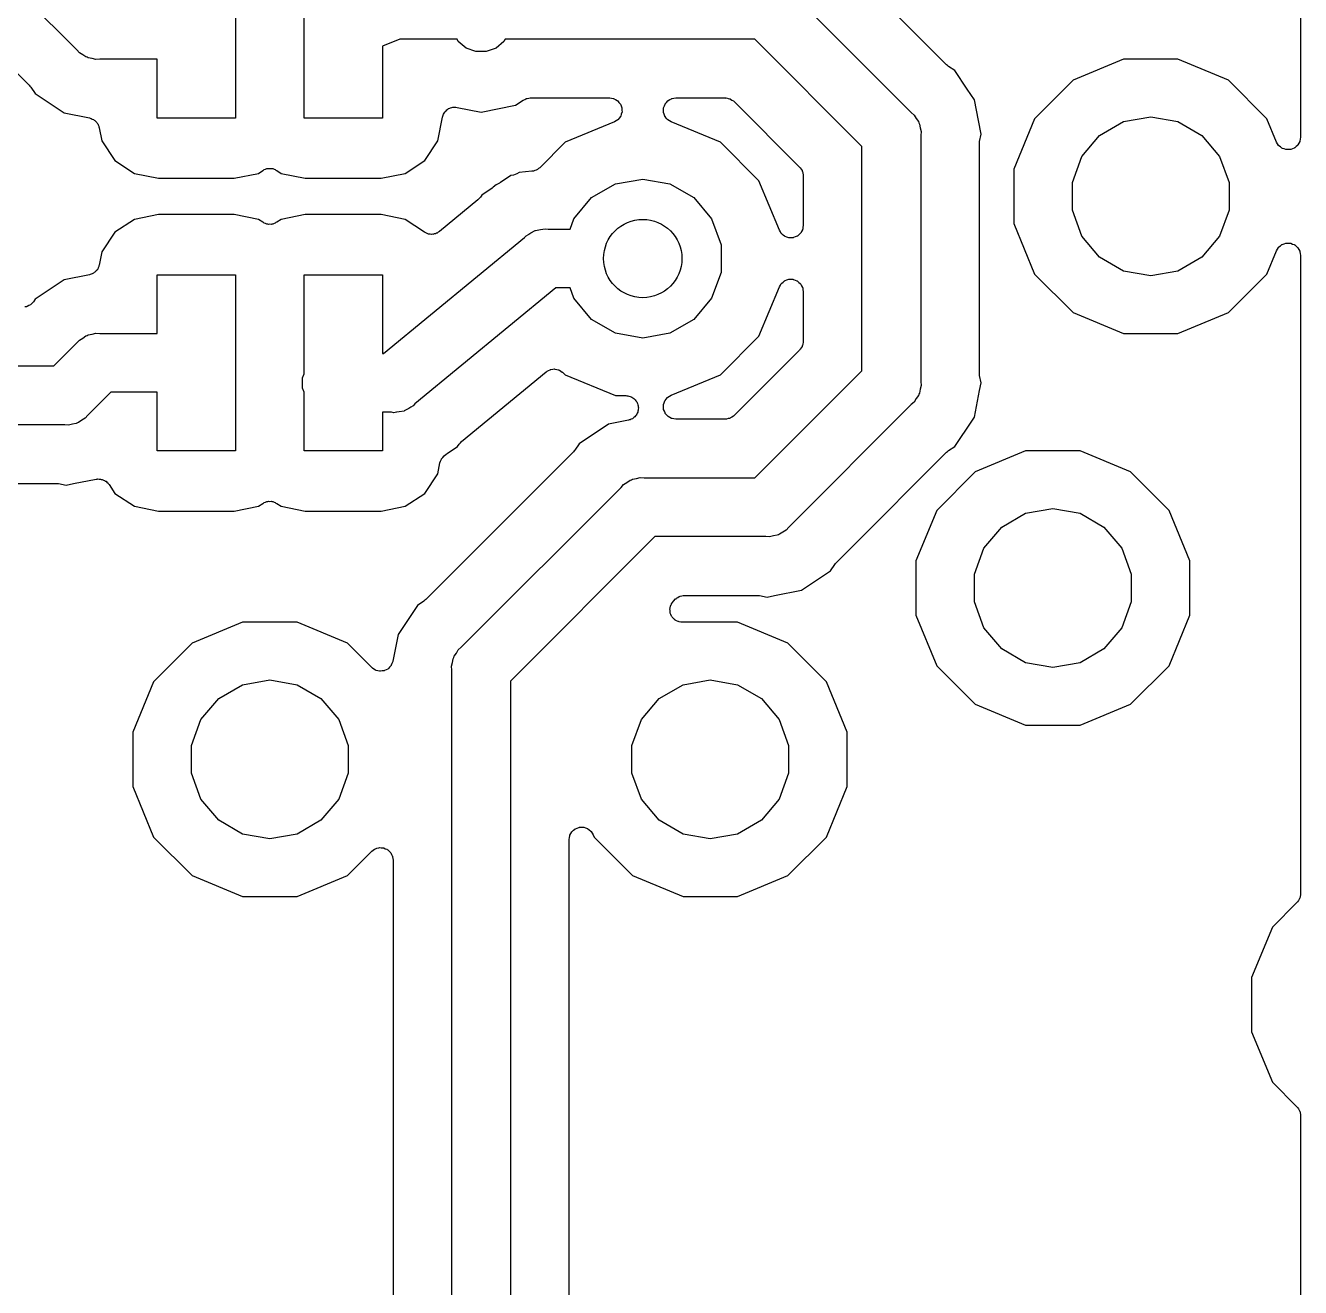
# Model space of a CAD drawing. Extents: x 64 to 244, y -149 to -41.
# Drawn here: x 92.12 to 105.14, y -124.81 to -111.92 of the extents above; entities that cross this region are included whole.
import ezdxf

# ---------------------------------------------------------------- set-up
doc = ezdxf.new("R2010")
doc.units = 0
doc.header["$MEASUREMENT"] = 0
doc.layers.add('BLACK', color=7, linetype='CONTINUOUS')

msp = doc.modelspace()

# ---------------------------------------------------------------- linework, layer by layer
at = {"layer": 'BLACK', "linetype": 'CONTINUOUS'}
for p, q in [((94.265, -111.065), (94.265, -112.865)), ((94.965, -112.865), (94.965, -111.065)), ((105.145, -110.988), (105.145, -113.062)), ((101.53, -112.322), (100.403, -111.195)), ((99.9164, -111.557), (101.168, -112.809)), ((92.6436, -112.168), (92.1261, -111.65)), ((91.7641, -112.137), (92.1571, -112.53)), ((95.942, -112.06), (95.765, -112.13)), ((95.765, -112.13), (95.765, -112.865)), ((96.5275, -112.06), (95.942, -112.06)), ((96.5406, -112.083), (96.5275, -112.06)), ((96.6217, -112.151), (96.5406, -112.083)), ((96.7211, -112.187), (96.6217, -112.151)), ((96.9263, -112.151), (96.8269, -112.187)), ((97.0074, -112.083), (96.9263, -112.151)), ((97.0205, -112.06), (97.0074, -112.083)), ((99.5707, -112.06), (97.0205, -112.06)), ((100.665, -113.154), (99.5707, -112.06)), ((92.6692, -112.198), (92.6436, -112.168)), ((92.7037, -112.218), (92.6692, -112.198)), ((92.7363, -112.241), (92.7037, -112.218)), ((92.7492, -112.245), (92.7363, -112.241)), ((92.7608, -112.251), (92.7492, -112.245)), ((92.8, -112.258), (92.7608, -112.251)), ((92.8384, -112.268), (92.8, -112.258)), ((92.8781, -112.265), (92.8384, -112.268)), ((93.465, -112.265), (92.8781, -112.265)), ((93.465, -112.865), (93.465, -112.265)), ((96.8269, -112.187), (96.7211, -112.187)), ((103.337, -112.265), (102.822, -112.478)), ((103.893, -112.265), (103.337, -112.265)), ((104.408, -112.478), (103.893, -112.265)), ((101.54, -112.329), (101.53, -112.322)), ((101.549, -112.338), (101.54, -112.329)), ((101.614, -112.381), (101.549, -112.338)), ((101.741, -112.571), (101.614, -112.381)), ((92.1571, -112.53), (92.1642, -112.54)), ((92.1642, -112.54), (92.1729, -112.549)), ((102.822, -112.478), (102.428, -112.872)), ((104.802, -112.872), (104.408, -112.478)), ((92.1729, -112.549), (92.2161, -112.614)), ((92.2161, -112.614), (92.4339, -112.759)), ((97.219, -112.675), (97.2322, -112.668)), ((97.2322, -112.668), (97.239, -112.666)), ((97.239, -112.666), (97.2454, -112.664)), ((97.2454, -112.664), (97.2606, -112.663)), ((97.2606, -112.663), (97.2756, -112.66)), ((97.2756, -112.66), (98.0875, -112.66)), ((98.0875, -112.66), (98.1065, -112.663)), ((98.1065, -112.663), (98.1257, -112.666)), ((98.1257, -112.666), (98.1281, -112.667)), ((98.1281, -112.667), (98.1309, -112.668)), ((98.1309, -112.668), (98.1476, -112.677)), ((98.7024, -112.677), (98.7191, -112.668)), ((98.7191, -112.668), (98.7219, -112.667)), ((98.7219, -112.667), (98.7243, -112.666)), ((98.7243, -112.666), (98.7435, -112.663)), ((98.7435, -112.663), (98.7625, -112.66)), ((98.7625, -112.66), (99.2696, -112.66)), ((99.2696, -112.66), (99.2751, -112.661)), ((99.2751, -112.661), (99.2807, -112.66)), ((99.2807, -112.66), (99.2967, -112.665)), ((99.2967, -112.665), (99.313, -112.668)), ((99.313, -112.668), (99.3179, -112.67)), ((99.3179, -112.67), (99.3233, -112.672)), ((99.3233, -112.672), (99.3369, -112.681)), ((101.813, -112.679), (101.741, -112.571)), ((101.741, -112.571), (101.741, -112.571)), ((92.4339, -112.759), (92.434, -112.759)), ((92.434, -112.759), (92.5138, -112.813)), ((96.402, -112.806), (96.4077, -112.797)), ((96.4077, -112.797), (96.4164, -112.79)), ((96.4164, -112.79), (96.4237, -112.781)), ((96.4237, -112.781), (96.4335, -112.776)), ((96.4335, -112.776), (96.4421, -112.769)), ((96.4421, -112.769), (96.4526, -112.765)), ((96.4526, -112.765), (96.4624, -112.76)), ((96.4624, -112.76), (96.4734, -112.758)), ((96.4734, -112.758), (96.4839, -112.755)), ((96.4839, -112.755), (96.495, -112.755)), ((96.495, -112.755), (96.506, -112.753)), ((96.506, -112.753), (96.5169, -112.755)), ((96.5169, -112.755), (96.528, -112.756)), ((96.528, -112.756), (96.774, -112.805)), ((96.774, -112.805), (97.1252, -112.735)), ((97.1252, -112.735), (97.205, -112.681)), ((97.205, -112.681), (97.219, -112.675)), ((98.1476, -112.677), (98.1648, -112.686)), ((98.1648, -112.686), (98.1667, -112.688)), ((98.1667, -112.688), (98.1691, -112.69)), ((98.1691, -112.69), (98.1815, -112.705)), ((98.1815, -112.705), (98.1946, -112.719)), ((98.1946, -112.719), (98.1956, -112.721)), ((98.1956, -112.721), (98.1974, -112.724)), ((98.1974, -112.724), (98.204, -112.742)), ((98.204, -112.742), (98.2115, -112.76)), ((98.2115, -112.76), (98.2116, -112.762)), ((98.2116, -112.762), (98.2125, -112.765)), ((98.2125, -112.765), (98.2125, -112.784)), ((98.2125, -112.784), (98.2134, -112.804)), ((98.2134, -112.804), (98.2125, -112.806)), ((98.6366, -112.804), (98.6375, -112.784)), ((98.6375, -112.806), (98.6366, -112.804)), ((98.6375, -112.765), (98.6384, -112.762)), ((98.6375, -112.784), (98.6375, -112.765)), ((98.6384, -112.762), (98.6385, -112.76)), ((98.6385, -112.76), (98.646, -112.742)), ((98.646, -112.742), (98.6526, -112.724)), ((98.6526, -112.724), (98.6544, -112.721)), ((98.6544, -112.721), (98.6554, -112.719)), ((98.6554, -112.719), (98.6685, -112.705)), ((98.6685, -112.705), (98.6809, -112.69)), ((98.6809, -112.69), (98.6833, -112.688)), ((98.6833, -112.688), (98.6852, -112.686)), ((98.6852, -112.686), (98.7024, -112.677)), ((99.3369, -112.681), (99.3512, -112.69)), ((99.3512, -112.69), (99.3548, -112.694)), ((99.3548, -112.694), (99.3594, -112.697)), ((99.3594, -112.697), (100.028, -113.366)), ((101.855, -112.89), (101.813, -112.679)), ((92.5138, -112.813), (92.7732, -112.864)), ((92.7732, -112.864), (92.781, -112.867)), ((92.781, -112.867), (92.7892, -112.869)), ((92.7892, -112.869), (92.8014, -112.875)), ((92.8014, -112.875), (92.8143, -112.88)), ((92.8143, -112.88), (92.8206, -112.886)), ((92.8206, -112.886), (92.8279, -112.89)), ((92.8279, -112.89), (92.837, -112.9)), ((92.837, -112.9), (92.8475, -112.909)), ((92.8475, -112.909), (92.8515, -112.917)), ((92.8515, -112.917), (92.857, -112.923)), ((92.857, -112.923), (92.862, -112.936)), ((94.265, -112.865), (93.465, -112.865)), ((95.765, -112.865), (94.965, -112.865)), ((96.3302, -113.099), (96.3786, -112.855)), ((96.3786, -112.855), (96.3827, -112.845)), ((96.3827, -112.845), (96.3848, -112.834)), ((96.3848, -112.834), (96.3906, -112.825)), ((96.3906, -112.825), (96.3946, -112.814)), ((96.3946, -112.814), (96.402, -112.806)), ((98.1361, -112.904), (97.632, -113.113)), ((98.1524, -112.894), (98.1361, -112.904)), ((98.1691, -112.884), (98.1524, -112.894)), ((98.1709, -112.882), (98.1691, -112.884)), ((98.1733, -112.881), (98.1709, -112.882)), ((98.185, -112.865), (98.1733, -112.881)), ((98.1974, -112.85), (98.185, -112.865)), ((98.1984, -112.848), (98.1974, -112.85)), ((98.2001, -112.846), (98.1984, -112.848)), ((98.2059, -112.827), (98.2001, -112.846)), ((98.2125, -112.809), (98.2059, -112.827)), ((98.2125, -112.806), (98.2125, -112.809)), ((98.6375, -112.809), (98.6375, -112.806)), ((98.6441, -112.827), (98.6375, -112.809)), ((98.6499, -112.846), (98.6441, -112.827)), ((98.6516, -112.848), (98.6499, -112.846)), ((98.6526, -112.85), (98.6516, -112.848)), ((98.665, -112.865), (98.6526, -112.85)), ((98.6767, -112.881), (98.665, -112.865)), ((98.6791, -112.882), (98.6767, -112.881)), ((98.6809, -112.884), (98.6791, -112.882)), ((98.6976, -112.894), (98.6809, -112.884)), ((98.7139, -112.904), (98.6976, -112.894)), ((99.218, -113.113), (98.7139, -112.904)), ((101.168, -112.809), (101.198, -112.834)), ((101.198, -112.834), (101.218, -112.869)), ((101.218, -112.869), (101.241, -112.901)), ((101.241, -112.901), (101.245, -112.914)), ((101.245, -112.914), (101.251, -112.926)), ((101.251, -112.926), (101.258, -112.965)), ((101.883, -113.03), (101.855, -112.89)), ((101.855, -112.89), (101.855, -112.89)), ((102.428, -112.872), (102.215, -113.387)), ((103.093, -113.043), (103.337, -112.902)), ((103.337, -112.902), (103.615, -112.853)), ((103.615, -112.853), (103.893, -112.902)), ((103.893, -112.902), (104.137, -113.043)), ((104.901, -113.11), (104.802, -112.872)), ((92.862, -112.936), (92.8687, -112.948)), ((92.8687, -112.948), (92.8699, -112.956)), ((92.8699, -112.956), (92.873, -112.964)), ((92.873, -112.964), (92.8998, -113.099)), ((101.258, -112.965), (101.268, -113.003)), ((101.268, -113.003), (101.265, -113.043)), ((101.265, -113.043), (101.265, -115.557)), ((101.867, -113.106), (101.883, -113.03)), ((102.911, -113.259), (103.093, -113.043)), ((104.137, -113.043), (104.319, -113.259)), ((105.145, -113.062), (105.142, -113.081)), ((92.8998, -113.099), (93.0324, -113.298)), ((96.1976, -113.298), (96.3302, -113.099)), ((97.632, -113.113), (97.3733, -113.372)), ((99.6119, -113.507), (99.218, -113.113)), ((100.665, -115.446), (100.665, -113.154)), ((101.865, -113.131), (101.867, -113.119)), ((101.865, -115.469), (101.865, -113.131)), ((101.867, -113.119), (101.867, -113.106)), ((104.911, -113.127), (104.901, -113.11)), ((104.921, -113.144), (104.911, -113.127)), ((104.923, -113.145), (104.921, -113.144)), ((104.924, -113.148), (104.923, -113.145)), ((104.94, -113.159), (104.924, -113.148)), ((104.954, -113.172), (104.94, -113.159)), ((104.957, -113.173), (104.954, -113.172)), ((104.959, -113.175), (104.957, -113.173)), ((104.978, -113.18), (104.959, -113.175)), ((104.996, -113.187), (104.978, -113.18)), ((104.999, -113.187), (104.996, -113.187)), ((105.001, -113.188), (104.999, -113.187)), ((105.021, -113.187), (105.001, -113.188)), ((105.04, -113.187), (105.021, -113.187)), ((105.043, -113.186), (105.04, -113.187)), ((105.045, -113.186), (105.043, -113.186)), ((105.063, -113.178), (105.045, -113.186)), ((105.081, -113.172), (105.063, -113.178)), ((105.084, -113.17), (105.081, -113.172)), ((105.086, -113.169), (105.084, -113.17)), ((105.1, -113.156), (105.086, -113.169)), ((105.115, -113.144), (105.1, -113.156)), ((105.117, -113.141), (105.115, -113.144)), ((105.119, -113.139), (105.117, -113.141)), ((105.128, -113.122), (105.119, -113.139)), ((105.137, -113.105), (105.128, -113.122)), ((105.138, -113.103), (105.137, -113.105)), ((105.139, -113.1), (105.138, -113.103)), ((105.142, -113.081), (105.139, -113.1)), ((93.0324, -113.298), (93.2309, -113.43)), ((95.9991, -113.43), (96.1976, -113.298)), ((102.815, -113.524), (102.911, -113.259)), ((104.319, -113.259), (104.415, -113.524)), ((93.2309, -113.43), (93.4775, -113.479)), ((94.2525, -113.479), (94.4991, -113.43)), ((94.4991, -113.43), (94.5444, -113.4)), ((94.5444, -113.4), (94.5521, -113.397)), ((94.5521, -113.397), (94.5588, -113.392)), ((94.5588, -113.392), (94.5721, -113.388)), ((94.5721, -113.388), (94.5848, -113.382)), ((94.5848, -113.382), (94.5932, -113.382)), ((94.5932, -113.382), (94.6012, -113.379)), ((94.6012, -113.379), (94.615, -113.38)), ((94.615, -113.38), (94.6288, -113.379)), ((94.6288, -113.379), (94.6368, -113.382)), ((94.6368, -113.382), (94.6452, -113.382)), ((94.6452, -113.382), (94.6579, -113.388)), ((94.6579, -113.388), (94.6712, -113.392)), ((94.6712, -113.392), (94.6779, -113.397)), ((94.6779, -113.397), (94.6856, -113.4)), ((94.6856, -113.4), (94.7309, -113.43)), ((94.7309, -113.43), (94.9775, -113.479)), ((95.7525, -113.479), (95.9991, -113.43)), ((97.0788, -113.452), (96.9716, -113.524)), ((97.1046, -113.447), (97.0788, -113.452)), ((97.122, -113.44), (97.1046, -113.447)), ((97.1398, -113.434), (97.122, -113.44)), ((97.1629, -113.422), (97.1398, -113.434)), ((97.2913, -113.409), (97.1629, -113.422)), ((97.2942, -113.409), (97.2913, -113.409)), ((97.2945, -113.409), (97.2942, -113.409)), ((97.2979, -113.408), (97.2945, -113.409)), ((97.3035, -113.408), (97.2979, -113.408)), ((97.3082, -113.407), (97.3035, -113.408)), ((97.3224, -113.401), (97.3082, -113.407)), ((97.3371, -113.397), (97.3224, -113.401)), ((97.3428, -113.393), (97.3371, -113.397)), ((97.3493, -113.391), (97.3428, -113.393)), ((97.3608, -113.381), (97.3493, -113.391)), ((97.3733, -113.372), (97.3608, -113.381)), ((100.028, -113.366), (100.031, -113.37)), ((100.031, -113.37), (100.035, -113.374)), ((100.035, -113.374), (100.044, -113.388)), ((100.044, -113.388), (100.053, -113.402)), ((100.053, -113.402), (100.055, -113.407)), ((100.055, -113.407), (100.057, -113.412)), ((100.057, -113.412), (100.06, -113.428)), ((100.06, -113.428), (100.065, -113.444)), ((100.065, -113.444), (100.064, -113.45)), ((100.064, -113.45), (100.065, -113.455)), ((100.065, -113.455), (100.065, -113.962)), ((102.215, -113.387), (102.215, -113.943)), ((93.4775, -113.479), (94.2525, -113.479)), ((94.9775, -113.479), (95.7525, -113.479)), ((96.8877, -113.58), (96.7811, -113.651)), ((96.8923, -113.576), (96.8877, -113.58)), ((96.8978, -113.572), (96.8923, -113.576)), ((96.927, -113.548), (96.8978, -113.572)), ((96.961, -113.53), (96.927, -113.548)), ((96.9659, -113.526), (96.961, -113.53)), ((96.9716, -113.524), (96.9659, -113.526)), ((97.9028, -113.678), (98.1472, -113.537)), ((98.1472, -113.537), (98.425, -113.488)), ((98.425, -113.488), (98.7028, -113.537)), ((98.7028, -113.537), (98.9472, -113.678)), ((99.8207, -114.011), (99.6119, -113.507)), ((102.815, -113.806), (102.815, -113.524)), ((104.415, -113.524), (104.415, -113.806)), ((96.7411, -113.701), (96.348, -114.024)), ((96.7532, -113.687), (96.7411, -113.701)), ((96.7661, -113.674), (96.7532, -113.687)), ((96.7811, -113.651), (96.7661, -113.674)), ((97.7215, -113.894), (97.9028, -113.678)), ((98.9472, -113.678), (99.1285, -113.894)), ((102.911, -114.071), (102.815, -113.806)), ((104.415, -113.806), (104.319, -114.071)), ((93.2309, -113.9), (93.0324, -114.032)), ((93.4775, -113.851), (93.2309, -113.9)), ((94.2525, -113.851), (93.4775, -113.851)), ((94.4991, -113.9), (94.2525, -113.851)), ((94.5444, -113.93), (94.4991, -113.9)), ((94.5521, -113.933), (94.5444, -113.93)), ((94.5588, -113.938), (94.5521, -113.933)), ((94.5721, -113.942), (94.5588, -113.938)), ((94.5848, -113.948), (94.5721, -113.942)), ((94.5932, -113.948), (94.5848, -113.948)), ((94.6012, -113.951), (94.5932, -113.948)), ((94.615, -113.95), (94.6012, -113.951)), ((94.6288, -113.951), (94.615, -113.95)), ((94.6368, -113.948), (94.6288, -113.951)), ((94.6452, -113.948), (94.6368, -113.948)), ((94.6579, -113.942), (94.6452, -113.948)), ((94.6712, -113.938), (94.6579, -113.942)), ((94.6779, -113.933), (94.6712, -113.938)), ((94.6856, -113.93), (94.6779, -113.933)), ((94.7309, -113.9), (94.6856, -113.93)), ((94.9775, -113.851), (94.7309, -113.9)), ((95.7525, -113.851), (94.9775, -113.851)), ((95.9991, -113.9), (95.7525, -113.851)), ((96.1968, -114.032), (95.9991, -113.9)), ((97.6828, -114), (97.7215, -113.894)), ((99.1285, -113.894), (99.225, -114.159)), ((100.065, -113.962), (100.062, -113.981)), ((102.215, -113.943), (102.428, -114.458)), ((93.0324, -114.032), (92.8998, -114.231)), ((95.7775, -115.27), (97.218, -114.086)), ((96.2101, -114.038), (96.1968, -114.032)), ((96.2227, -114.045), (96.2101, -114.038)), ((96.2302, -114.047), (96.2227, -114.045)), ((96.2371, -114.05), (96.2302, -114.047)), ((96.2517, -114.051), (96.2371, -114.05)), ((96.266, -114.053), (96.2517, -114.051)), ((96.2736, -114.052), (96.266, -114.053)), ((96.2812, -114.053), (96.2736, -114.052)), ((96.2952, -114.048), (96.2812, -114.053)), ((96.3096, -114.046), (96.2952, -114.048)), ((96.3162, -114.042), (96.3096, -114.046)), ((96.3235, -114.04), (96.3162, -114.042)), ((96.3353, -114.032), (96.3235, -114.04)), ((96.348, -114.024), (96.3353, -114.032)), ((97.218, -114.086), (97.2342, -114.067)), ((97.2342, -114.067), (97.2586, -114.053)), ((97.2586, -114.053), (97.2598, -114.052)), ((97.2598, -114.052), (97.2813, -114.039)), ((97.2813, -114.039), (97.3258, -114.014)), ((97.3258, -114.014), (97.3274, -114.013)), ((97.3274, -114.013), (97.3287, -114.013)), ((97.3287, -114.013), (97.3794, -114.004)), ((97.3794, -114.004), (97.4038, -114)), ((97.4038, -114), (97.4053, -114)), ((97.4053, -114), (97.4331, -113.995)), ((97.4331, -113.995), (97.4578, -114)), ((97.4578, -114), (97.6828, -114)), ((99.831, -114.027), (99.8207, -114.011)), ((99.8407, -114.044), (99.831, -114.027)), ((99.8429, -114.046), (99.8407, -114.044)), ((99.8444, -114.048), (99.8429, -114.046)), ((99.8597, -114.06), (99.8444, -114.048)), ((99.8745, -114.072), (99.8597, -114.06)), ((99.8771, -114.073), (99.8745, -114.072)), ((99.8794, -114.075), (99.8771, -114.073)), ((99.8978, -114.081), (99.8794, -114.075)), ((99.9159, -114.088), (99.8978, -114.081)), ((99.9188, -114.088), (99.9159, -114.088)), ((99.9214, -114.088), (99.9188, -114.088)), ((99.9407, -114.088), (99.9214, -114.088)), ((99.9601, -114.088), (99.9407, -114.088)), ((99.9627, -114.087), (99.9601, -114.088)), ((99.9655, -114.086), (99.9627, -114.087)), ((99.9834, -114.079), (99.9655, -114.086)), ((100.002, -114.072), (99.9834, -114.079)), ((100.004, -114.071), (100.002, -114.072)), ((100.006, -114.07), (100.004, -114.071)), ((100.02, -114.057), (100.006, -114.07)), ((100.035, -114.044), (100.02, -114.057)), ((100.037, -114.042), (100.035, -114.044)), ((100.039, -114.04), (100.037, -114.042)), ((100.048, -114.023), (100.039, -114.04)), ((100.057, -114.006), (100.048, -114.023)), ((100.058, -114.003), (100.057, -114.006)), ((100.059, -114.001), (100.058, -114.003)), ((100.062, -113.981), (100.059, -114.001)), ((103.093, -114.287), (102.911, -114.071)), ((104.319, -114.071), (104.137, -114.287)), ((92.8998, -114.231), (92.873, -114.366)), ((99.225, -114.159), (99.225, -114.441)), ((104.802, -114.458), (104.901, -114.22)), ((104.901, -114.22), (104.911, -114.203)), ((104.911, -114.203), (104.921, -114.186)), ((104.921, -114.186), (104.923, -114.185)), ((104.923, -114.185), (104.924, -114.182)), ((104.924, -114.182), (104.94, -114.171)), ((104.94, -114.171), (104.954, -114.158)), ((104.954, -114.158), (104.957, -114.157)), ((104.957, -114.157), (104.959, -114.155)), ((104.959, -114.155), (104.978, -114.15)), ((104.978, -114.15), (104.996, -114.143)), ((104.996, -114.143), (104.999, -114.143)), ((104.999, -114.143), (105.001, -114.142)), ((105.001, -114.142), (105.021, -114.143)), ((105.021, -114.143), (105.04, -114.143)), ((105.04, -114.143), (105.043, -114.144)), ((105.043, -114.144), (105.045, -114.144)), ((105.045, -114.144), (105.063, -114.152)), ((105.063, -114.152), (105.081, -114.158)), ((105.081, -114.158), (105.084, -114.16)), ((105.084, -114.16), (105.086, -114.161)), ((105.086, -114.161), (105.1, -114.174)), ((105.1, -114.174), (105.115, -114.186)), ((105.115, -114.186), (105.117, -114.189)), ((105.117, -114.189), (105.119, -114.191)), ((105.119, -114.191), (105.128, -114.208)), ((105.128, -114.208), (105.137, -114.225)), ((105.137, -114.225), (105.138, -114.227)), ((105.138, -114.227), (105.139, -114.23)), ((105.139, -114.23), (105.142, -114.249)), ((92.873, -114.366), (92.8699, -114.374)), ((103.337, -114.428), (103.093, -114.287)), ((104.137, -114.287), (103.893, -114.428)), ((105.142, -114.249), (105.145, -114.268)), ((105.145, -114.268), (105.145, -120.787)), ((92.7732, -114.466), (92.5138, -114.517)), ((92.781, -114.463), (92.7732, -114.466)), ((92.7892, -114.461), (92.781, -114.463)), ((92.8014, -114.455), (92.7892, -114.461)), ((92.8143, -114.45), (92.8014, -114.455)), ((92.8206, -114.444), (92.8143, -114.45)), ((92.8279, -114.44), (92.8206, -114.444)), ((92.837, -114.43), (92.8279, -114.44)), ((92.8475, -114.421), (92.837, -114.43)), ((92.8515, -114.413), (92.8475, -114.421)), ((92.857, -114.407), (92.8515, -114.413)), ((92.862, -114.394), (92.857, -114.407)), ((92.8687, -114.382), (92.862, -114.394)), ((92.8699, -114.374), (92.8687, -114.382)), ((93.465, -115.065), (93.465, -114.465)), ((93.465, -114.465), (94.265, -114.465)), ((94.265, -114.465), (94.265, -116.265)), ((94.965, -115.476), (94.965, -114.465)), ((94.965, -114.465), (95.765, -114.465)), ((95.765, -114.465), (95.765, -115.27)), ((99.225, -114.441), (99.1285, -114.706)), ((102.428, -114.458), (102.822, -114.852)), ((103.615, -114.477), (103.337, -114.428)), ((103.893, -114.428), (103.615, -114.477)), ((104.408, -114.852), (104.802, -114.458)), ((92.5138, -114.517), (92.2161, -114.716)), ((97.5375, -114.6), (96.097, -115.784)), ((97.6828, -114.6), (97.5375, -114.6)), ((97.7215, -114.706), (97.6828, -114.6)), ((99.6119, -115.093), (99.8207, -114.589)), ((99.8207, -114.589), (99.8311, -114.573)), ((99.8311, -114.573), (99.8407, -114.556)), ((99.8407, -114.556), (99.8429, -114.554)), ((99.8429, -114.554), (99.8444, -114.552)), ((99.8444, -114.552), (99.8597, -114.54)), ((99.8597, -114.54), (99.8745, -114.528)), ((99.8745, -114.528), (99.8771, -114.527)), ((99.8771, -114.527), (99.8794, -114.525)), ((99.8794, -114.525), (99.8978, -114.519)), ((99.8978, -114.519), (99.9159, -114.512)), ((99.9159, -114.512), (99.9187, -114.512)), ((99.9187, -114.512), (99.9214, -114.512)), ((99.9214, -114.512), (99.9407, -114.512)), ((99.9407, -114.512), (99.9601, -114.512)), ((99.9601, -114.512), (99.9627, -114.513)), ((99.9627, -114.513), (99.9655, -114.514)), ((99.9655, -114.514), (99.9834, -114.521)), ((99.9834, -114.521), (100.001, -114.528)), ((100.001, -114.528), (100.004, -114.529)), ((100.004, -114.529), (100.006, -114.53)), ((100.006, -114.53), (100.02, -114.543)), ((100.02, -114.543), (100.035, -114.556)), ((100.035, -114.556), (100.037, -114.558)), ((100.037, -114.558), (100.039, -114.56)), ((100.039, -114.56), (100.048, -114.577)), ((100.048, -114.577), (100.057, -114.594)), ((100.057, -114.594), (100.058, -114.597)), ((100.058, -114.597), (100.059, -114.599)), ((100.059, -114.599), (100.062, -114.619)), ((100.062, -114.619), (100.065, -114.638)), ((92.1874, -114.754), (92.1759, -114.767)), ((92.1998, -114.741), (92.1874, -114.754)), ((92.2161, -114.716), (92.1998, -114.741)), ((97.9028, -114.922), (97.7215, -114.706)), ((99.1285, -114.706), (98.9472, -114.922)), ((100.065, -114.638), (100.065, -115.145)), ((92.1298, -114.792), (92.1119, -114.794)), ((92.1335, -114.79), (92.1298, -114.792)), ((92.1377, -114.789), (92.1335, -114.79)), ((92.1532, -114.78), (92.1377, -114.789)), ((92.1693, -114.772), (92.1532, -114.78)), ((92.1722, -114.769), (92.1693, -114.772)), ((92.1759, -114.767), (92.1722, -114.769)), ((102.822, -114.852), (103.337, -115.065)), ((103.893, -115.065), (104.408, -114.852)), ((98.1472, -115.063), (97.9028, -114.922)), ((98.9472, -114.922), (98.7028, -115.063)), ((92.6436, -115.162), (92.6692, -115.132)), ((92.6692, -115.132), (92.7037, -115.112)), ((92.7037, -115.112), (92.7363, -115.089)), ((92.7363, -115.089), (92.7492, -115.085)), ((92.7492, -115.085), (92.7608, -115.079)), ((92.7608, -115.079), (92.8, -115.072)), ((92.8, -115.072), (92.8384, -115.062)), ((92.8384, -115.062), (92.8781, -115.065)), ((92.8781, -115.065), (93.465, -115.065)), ((98.425, -115.112), (98.1472, -115.063)), ((98.7028, -115.063), (98.425, -115.112)), ((99.218, -115.487), (99.6119, -115.093)), ((100.065, -115.145), (100.064, -115.15)), ((103.337, -115.065), (103.893, -115.065)), ((92.4087, -115.397), (92.6436, -115.162)), ((95.765, -115.27), (95.7775, -115.27)), ((100.028, -115.234), (99.3594, -115.903)), ((100.031, -115.23), (100.028, -115.234)), ((100.035, -115.226), (100.031, -115.23)), ((100.044, -115.212), (100.035, -115.226)), ((100.053, -115.198), (100.044, -115.212)), ((100.055, -115.193), (100.053, -115.198)), ((100.057, -115.188), (100.055, -115.193)), ((100.06, -115.172), (100.057, -115.188)), ((100.065, -115.156), (100.06, -115.172)), ((100.064, -115.15), (100.065, -115.156)), ((83.485, -115.397), (92.4087, -115.397)), ((94.95, -115.517), (94.965, -115.476)), ((94.95, -115.623), (94.95, -115.517)), ((96.5739, -116.169), (97.4399, -115.457)), ((97.4399, -115.457), (97.4442, -115.454)), ((97.4442, -115.454), (97.4477, -115.451)), ((97.4477, -115.451), (97.4633, -115.444)), ((97.4633, -115.444), (97.4783, -115.435)), ((97.4783, -115.435), (97.4832, -115.434)), ((97.4832, -115.434), (97.4877, -115.432)), ((97.4877, -115.432), (97.5048, -115.431)), ((97.5048, -115.431), (97.5218, -115.428)), ((97.5218, -115.428), (97.5267, -115.429)), ((97.5267, -115.429), (97.5316, -115.429)), ((97.5316, -115.429), (97.5482, -115.433)), ((97.5482, -115.433), (97.5652, -115.436)), ((97.5652, -115.436), (97.5694, -115.439)), ((97.5694, -115.439), (97.5742, -115.44)), ((97.5742, -115.44), (97.5883, -115.45)), ((97.5883, -115.45), (97.6031, -115.459)), ((97.6031, -115.459), (97.6063, -115.462)), ((97.6063, -115.462), (97.6103, -115.465)), ((97.6103, -115.465), (97.632, -115.487)), ((97.632, -115.487), (98.1465, -115.7)), ((98.7139, -115.696), (99.218, -115.487)), ((99.5707, -116.54), (100.665, -115.446)), ((101.867, -115.481), (101.865, -115.469)), ((101.867, -115.494), (101.867, -115.481)), ((101.883, -115.57), (101.867, -115.494)), ((92.9893, -115.665), (92.7544, -115.9)), ((93.465, -115.665), (92.9893, -115.665)), ((93.465, -116.265), (93.465, -115.665)), ((94.965, -115.664), (94.95, -115.623)), ((94.965, -116.265), (94.965, -115.664)), ((101.258, -115.635), (101.251, -115.674)), ((101.268, -115.597), (101.258, -115.635)), ((101.265, -115.557), (101.268, -115.597)), ((101.813, -115.921), (101.867, -115.646)), ((101.867, -115.646), (101.883, -115.57)), ((101.867, -115.646), (101.867, -115.646)), ((96.097, -115.784), (96.0808, -115.803)), ((98.1465, -115.7), (98.2535, -115.7)), ((98.2535, -115.7), (98.2631, -115.702)), ((98.2631, -115.702), (98.2728, -115.701)), ((98.2728, -115.701), (98.2846, -115.705)), ((98.2846, -115.705), (98.2969, -115.708)), ((98.2969, -115.708), (98.3053, -115.713)), ((98.3053, -115.713), (98.3146, -115.716)), ((98.3146, -115.716), (98.3243, -115.723)), ((98.3243, -115.723), (98.3351, -115.73)), ((98.3351, -115.73), (98.3414, -115.737)), ((98.3414, -115.737), (98.349, -115.743)), ((98.349, -115.743), (98.3554, -115.754)), ((98.3554, -115.754), (98.3635, -115.763)), ((98.3635, -115.763), (98.3668, -115.773)), ((98.3668, -115.773), (98.3718, -115.781)), ((98.3718, -115.781), (98.3743, -115.793)), ((98.3743, -115.793), (98.3785, -115.805)), ((98.6366, -115.796), (98.6375, -115.794)), ((98.6375, -115.816), (98.6366, -115.796)), ((98.6375, -115.791), (98.6441, -115.773)), ((98.6375, -115.794), (98.6375, -115.791)), ((98.6441, -115.773), (98.6499, -115.754)), ((98.6499, -115.754), (98.6516, -115.752)), ((98.6516, -115.752), (98.6526, -115.749)), ((98.6526, -115.749), (98.665, -115.735)), ((98.665, -115.735), (98.6767, -115.719)), ((98.6767, -115.719), (98.6791, -115.718)), ((98.6791, -115.718), (98.6809, -115.716)), ((98.6809, -115.716), (98.6976, -115.706)), ((98.6976, -115.706), (98.7139, -115.696)), ((101.168, -115.791), (99.9164, -117.043)), ((101.198, -115.766), (101.168, -115.791)), ((101.218, -115.731), (101.198, -115.766)), ((101.241, -115.699), (101.218, -115.731)), ((101.245, -115.686), (101.241, -115.699)), ((101.251, -115.674), (101.245, -115.686)), ((92.7288, -115.93), (92.6943, -115.95)), ((92.7544, -115.9), (92.7288, -115.93)), ((95.8572, -115.87), (95.765, -115.87)), ((95.765, -115.87), (95.765, -116.265)), ((95.8819, -115.875), (95.8572, -115.87)), ((95.9097, -115.87), (95.8819, -115.875)), ((95.9112, -115.87), (95.9097, -115.87)), ((95.9356, -115.866), (95.9112, -115.87)), ((95.9863, -115.857), (95.9356, -115.866)), ((95.9876, -115.857), (95.9863, -115.857)), ((95.9892, -115.856), (95.9876, -115.857)), ((96.0337, -115.831), (95.9892, -115.856)), ((96.0552, -115.818), (96.0337, -115.831)), ((96.0564, -115.817), (96.0552, -115.818)), ((96.0808, -115.803), (96.0564, -115.817)), ((98.3267, -115.929), (98.3194, -115.936)), ((98.3351, -115.924), (98.3267, -115.929)), ((98.3431, -115.915), (98.3351, -115.924)), ((98.3525, -115.906), (98.3431, -115.915)), ((98.3572, -115.898), (98.3525, -115.906)), ((98.3635, -115.89), (98.3572, -115.898)), ((98.3677, -115.879), (98.3635, -115.89)), ((98.3737, -115.868), (98.3677, -115.879)), ((98.3752, -115.858), (98.3737, -115.868)), ((98.3785, -115.849), (98.3752, -115.858)), ((98.3785, -115.805), (98.3785, -115.815)), ((98.3785, -115.815), (98.3804, -115.824)), ((98.3804, -115.824), (98.3785, -115.837)), ((98.3785, -115.837), (98.3785, -115.849)), ((98.6375, -115.835), (98.6375, -115.816)), ((98.6384, -115.838), (98.6375, -115.835)), ((98.6385, -115.84), (98.6384, -115.838)), ((98.6459, -115.858), (98.6385, -115.84)), ((98.6526, -115.876), (98.6459, -115.858)), ((98.6544, -115.879), (98.6526, -115.876)), ((98.6554, -115.881), (98.6544, -115.879)), ((98.6685, -115.895), (98.6554, -115.881)), ((98.6809, -115.91), (98.6685, -115.895)), ((98.6833, -115.912), (98.6809, -115.91)), ((98.6852, -115.914), (98.6833, -115.912)), ((98.7024, -115.923), (98.6852, -115.914)), ((98.7191, -115.932), (98.7024, -115.923)), ((99.3179, -115.93), (99.313, -115.932)), ((99.3233, -115.928), (99.3179, -115.93)), ((99.3369, -115.919), (99.3233, -115.928)), ((99.3512, -115.91), (99.3369, -115.919)), ((99.3548, -115.906), (99.3512, -115.91)), ((99.3594, -115.903), (99.3548, -115.906)), ((101.794, -115.949), (101.813, -115.921)), ((92.5199, -115.997), (83.485, -115.997)), ((92.5596, -116), (92.5199, -115.997)), ((92.598, -115.99), (92.5596, -116)), ((92.6372, -115.983), (92.598, -115.99)), ((92.6488, -115.977), (92.6372, -115.983)), ((92.6617, -115.973), (92.6488, -115.977)), ((92.6943, -115.95), (92.6617, -115.973)), ((98.0738, -115.992), (97.7761, -116.191)), ((98.2782, -115.952), (98.0738, -115.992)), ((98.2873, -115.948), (98.2782, -115.952)), ((98.2969, -115.946), (98.2873, -115.948)), ((98.3077, -115.94), (98.2969, -115.946)), ((98.3194, -115.936), (98.3077, -115.94)), ((98.7219, -115.933), (98.7191, -115.932)), ((98.7243, -115.934), (98.7219, -115.933)), ((98.7435, -115.937), (98.7243, -115.934)), ((98.7625, -115.94), (98.7435, -115.937)), ((99.2696, -115.94), (98.7625, -115.94)), ((99.2751, -115.939), (99.2696, -115.94)), ((99.2807, -115.94), (99.2751, -115.939)), ((99.2967, -115.935), (99.2807, -115.94)), ((99.313, -115.932), (99.2967, -115.935)), ((101.614, -116.219), (101.794, -115.949)), ((96.5489, -116.196), (96.5618, -116.183)), ((96.5618, -116.183), (96.5739, -116.169)), ((97.7761, -116.191), (97.7329, -116.256)), ((94.265, -116.265), (93.465, -116.265)), ((95.765, -116.265), (94.965, -116.265)), ((97.7171, -116.275), (96.2091, -117.783)), ((96.3823, -116.331), (96.3962, -116.315)), ((96.3962, -116.315), (96.4172, -116.298)), ((96.4172, -116.298), (96.4227, -116.294)), ((96.4227, -116.294), (96.4273, -116.29)), ((96.4273, -116.29), (96.5339, -116.219)), ((96.5339, -116.219), (96.5489, -116.196)), ((97.7242, -116.265), (97.7171, -116.275)), ((97.7329, -116.256), (97.7242, -116.265)), ((100.536, -117.271), (101.53, -116.278)), ((101.53, -116.278), (101.54, -116.271)), ((101.54, -116.271), (101.549, -116.262)), ((101.549, -116.262), (101.614, -116.219)), ((102.337, -116.265), (101.822, -116.478)), ((102.893, -116.265), (102.337, -116.265)), ((103.408, -116.478), (102.893, -116.265)), ((96.3302, -116.499), (96.3522, -116.388)), ((96.3522, -116.388), (96.36, -116.368)), ((96.36, -116.368), (96.3675, -116.348)), ((96.3675, -116.348), (96.368, -116.348)), ((96.368, -116.348), (96.3682, -116.347)), ((96.3682, -116.347), (96.3823, -116.331)), ((92.6094, -116.599), (92.8417, -116.553)), ((92.8417, -116.553), (92.85, -116.553)), ((92.85, -116.553), (92.8582, -116.551)), ((92.8582, -116.551), (92.8719, -116.553)), ((92.8719, -116.553), (92.8858, -116.552)), ((92.8858, -116.552), (92.8937, -116.555)), ((92.8937, -116.555), (92.902, -116.556)), ((92.902, -116.556), (92.9144, -116.562)), ((92.9144, -116.562), (92.9275, -116.566)), ((92.9275, -116.566), (92.9341, -116.572)), ((92.9341, -116.572), (92.9416, -116.575)), ((92.9416, -116.575), (92.9511, -116.585)), ((96.1976, -116.698), (96.3302, -116.499)), ((98.2637, -116.587), (98.2963, -116.564)), ((98.2963, -116.564), (98.3092, -116.56)), ((98.3092, -116.56), (98.3208, -116.554)), ((98.3208, -116.554), (98.36, -116.547)), ((98.36, -116.547), (98.3984, -116.537)), ((98.3984, -116.537), (98.4381, -116.54)), ((98.4381, -116.54), (99.5707, -116.54)), ((101.822, -116.478), (101.428, -116.872)), ((103.802, -116.872), (103.408, -116.478)), ((87.8335, -116.597), (92.4319, -116.597)), ((92.4319, -116.597), (92.4441, -116.599)), ((92.4441, -116.599), (92.4566, -116.599)), ((92.4566, -116.599), (92.533, -116.615)), ((92.533, -116.615), (92.6094, -116.599)), ((92.9511, -116.585), (92.9619, -116.594)), ((92.9619, -116.594), (92.9663, -116.601)), ((92.9663, -116.601), (92.9721, -116.607)), ((92.9721, -116.607), (93.0324, -116.698)), ((93.0324, -116.698), (93.2309, -116.83)), ((95.9991, -116.83), (96.1976, -116.698)), ((96.5711, -118.27), (98.2036, -116.637)), ((98.2036, -116.637), (98.2292, -116.607)), ((98.2292, -116.607), (98.2637, -116.587)), ((93.2309, -116.83), (93.4775, -116.879)), ((94.2525, -116.879), (94.4991, -116.83)), ((94.4991, -116.83), (94.5444, -116.8)), ((94.5444, -116.8), (94.5521, -116.797)), ((94.5521, -116.797), (94.5588, -116.792)), ((94.5588, -116.792), (94.5721, -116.788)), ((94.5721, -116.788), (94.5848, -116.782)), ((94.5848, -116.782), (94.5932, -116.782)), ((94.5932, -116.782), (94.6012, -116.779)), ((94.6012, -116.779), (94.615, -116.78)), ((94.615, -116.78), (94.6288, -116.779)), ((94.6288, -116.779), (94.6368, -116.782)), ((94.6368, -116.782), (94.6452, -116.782)), ((94.6452, -116.782), (94.6579, -116.788)), ((94.6579, -116.788), (94.6712, -116.792)), ((94.6712, -116.792), (94.6779, -116.797)), ((94.6779, -116.797), (94.6856, -116.8)), ((94.6856, -116.8), (94.7309, -116.83)), ((94.7309, -116.83), (94.9775, -116.879)), ((95.7525, -116.879), (95.9991, -116.83)), ((93.4775, -116.879), (94.2525, -116.879)), ((94.9775, -116.879), (95.7525, -116.879)), ((101.428, -116.872), (101.215, -117.387)), ((102.093, -117.043), (102.337, -116.902)), ((102.337, -116.902), (102.615, -116.853)), ((102.615, -116.853), (102.893, -116.902)), ((102.893, -116.902), (103.137, -117.043)), ((104.015, -117.387), (103.802, -116.872)), ((99.8563, -117.093), (99.8237, -117.116)), ((99.8908, -117.073), (99.8563, -117.093)), ((99.9164, -117.043), (99.8908, -117.073)), ((101.911, -117.259), (102.093, -117.043)), ((103.137, -117.043), (103.319, -117.259)), ((98.5493, -117.14), (97.074, -118.615)), ((99.6819, -117.14), (98.5493, -117.14)), ((99.7215, -117.143), (99.6819, -117.14)), ((99.76, -117.133), (99.7215, -117.143)), ((99.7992, -117.126), (99.76, -117.133)), ((99.8108, -117.12), (99.7992, -117.126)), ((99.8237, -117.116), (99.8108, -117.12)), ((100.403, -117.405), (100.536, -117.271)), ((100.536, -117.271), (100.536, -117.271)), ((101.815, -117.524), (101.911, -117.259)), ((103.319, -117.259), (103.415, -117.524)), ((100.046, -117.688), (100.344, -117.489)), ((100.344, -117.489), (100.387, -117.424)), ((100.387, -117.424), (100.396, -117.415)), ((100.396, -117.415), (100.403, -117.405)), ((101.215, -117.387), (101.215, -117.943)), ((104.015, -117.943), (104.015, -117.387)), ((101.815, -117.806), (101.815, -117.524)), ((103.415, -117.524), (103.415, -117.806)), ((98.7831, -117.761), (98.7967, -117.752)), ((98.7967, -117.752), (98.8021, -117.75)), ((98.8021, -117.75), (98.807, -117.748)), ((98.807, -117.748), (98.8233, -117.745)), ((98.8233, -117.745), (98.8393, -117.74)), ((98.8393, -117.74), (98.8449, -117.741)), ((98.8449, -117.741), (98.8504, -117.74)), ((98.8504, -117.74), (99.5939, -117.74)), ((99.5939, -117.74), (99.6061, -117.742)), ((99.6061, -117.742), (99.6186, -117.742)), ((99.6186, -117.742), (99.695, -117.758)), ((99.695, -117.758), (99.7714, -117.742)), ((99.7714, -117.742), (100.046, -117.688)), ((99.7714, -117.742), (99.7714, -117.742)), ((96.1251, -117.842), (95.9934, -118.039)), ((96.1899, -117.799), (96.1251, -117.842)), ((96.1989, -117.79), (96.1899, -117.799)), ((96.2091, -117.783), (96.1989, -117.79)), ((98.7029, -117.877), (98.7043, -117.872)), ((98.7043, -117.893), (98.7029, -117.877)), ((98.7043, -117.866), (98.71, -117.85)), ((98.7043, -117.872), (98.7043, -117.866)), ((98.71, -117.85), (98.7143, -117.834)), ((98.7143, -117.834), (98.7175, -117.83)), ((98.7175, -117.83), (98.7194, -117.825)), ((98.7194, -117.825), (98.7301, -117.812)), ((98.7301, -117.812), (98.7396, -117.798)), ((98.7396, -117.798), (98.7606, -117.777)), ((98.7606, -117.777), (98.7652, -117.774)), ((98.7652, -117.774), (98.7688, -117.77)), ((98.7688, -117.77), (98.7831, -117.761)), ((101.911, -118.071), (101.815, -117.806)), ((103.415, -117.806), (103.319, -118.071)), ((94.3365, -118.015), (93.822, -118.228)), ((94.8935, -118.015), (94.3365, -118.015)), ((95.408, -118.228), (94.8935, -118.015)), ((98.7043, -117.91), (98.7043, -117.893)), ((98.7062, -117.915), (98.7043, -117.91)), ((98.7067, -117.921), (98.7062, -117.915)), ((98.7137, -117.936), (98.7067, -117.921)), ((98.7194, -117.951), (98.7137, -117.936)), ((98.723, -117.956), (98.7194, -117.951)), ((98.7254, -117.961), (98.723, -117.956)), ((98.7371, -117.973), (98.7254, -117.961)), ((98.7478, -117.985), (98.7371, -117.973)), ((98.7526, -117.988), (98.7478, -117.985)), ((98.7566, -117.992), (98.7526, -117.988)), ((98.7716, -117.999), (98.7566, -117.992)), ((98.786, -118.007), (98.7716, -117.999)), ((98.7915, -118.008), (98.786, -118.007)), ((98.7965, -118.011), (98.7915, -118.008)), ((98.8131, -118.012), (98.7965, -118.011)), ((98.8294, -118.015), (98.8131, -118.012)), ((99.3935, -118.015), (98.8294, -118.015)), ((99.908, -118.228), (99.3935, -118.015)), ((101.215, -117.943), (101.428, -118.458)), ((103.802, -118.458), (104.015, -117.943)), ((95.9262, -118.14), (95.872, -118.413)), ((95.9934, -118.039), (95.9262, -118.14)), ((102.093, -118.287), (101.911, -118.071)), ((103.319, -118.071), (103.137, -118.287)), ((93.822, -118.228), (93.4281, -118.622)), ((95.6576, -118.478), (95.408, -118.228)), ((96.5406, -118.295), (96.5711, -118.27)), ((100.302, -118.622), (99.908, -118.228)), ((96.4808, -118.426), (96.4877, -118.387)), ((96.4877, -118.387), (96.4944, -118.375)), ((96.4944, -118.375), (96.4979, -118.362)), ((96.4979, -118.362), (96.5207, -118.33)), ((96.5207, -118.33), (96.5406, -118.295)), ((102.337, -118.428), (102.093, -118.287)), ((103.137, -118.287), (102.893, -118.428)), ((95.661, -118.48), (95.6576, -118.478)), ((95.6637, -118.483), (95.661, -118.48)), ((95.679, -118.493), (95.6637, -118.483)), ((95.6937, -118.503), (95.679, -118.493)), ((95.6978, -118.504), (95.6937, -118.503)), ((95.7014, -118.506), (95.6978, -118.504)), ((95.719, -118.51), (95.7014, -118.506)), ((95.7363, -118.514), (95.719, -118.51)), ((95.7405, -118.514), (95.7363, -118.514)), ((95.7446, -118.515), (95.7405, -118.514)), ((95.7624, -118.512), (95.7446, -118.515)), ((95.7803, -118.511), (95.7624, -118.512)), ((95.7841, -118.509), (95.7803, -118.511)), ((95.7882, -118.508), (95.7841, -118.509)), ((95.804, -118.5), (95.7882, -118.508)), ((95.8202, -118.492), (95.804, -118.5)), ((95.8232, -118.489), (95.8202, -118.492)), ((95.8269, -118.487), (95.8232, -118.489)), ((95.8387, -118.473), (95.8269, -118.487)), ((95.8514, -118.461), (95.8387, -118.473)), ((95.8532, -118.457), (95.8514, -118.461)), ((95.856, -118.454), (95.8532, -118.457)), ((95.8625, -118.437), (95.856, -118.454)), ((95.8701, -118.421), (95.8625, -118.437)), ((95.8704, -118.417), (95.8701, -118.421)), ((95.872, -118.413), (95.8704, -118.417)), ((96.4705, -118.464), (96.4808, -118.426)), ((96.474, -118.504), (96.4705, -118.464)), ((96.474, -134.292), (96.474, -118.504)), ((101.428, -118.458), (101.822, -118.852)), ((102.615, -118.477), (102.337, -118.428)), ((102.893, -118.428), (102.615, -118.477)), ((103.408, -118.852), (103.802, -118.458)), ((93.4281, -118.622), (93.215, -119.137)), ((94.0928, -118.793), (94.3372, -118.652)), ((94.3372, -118.652), (94.615, -118.603)), ((94.615, -118.603), (94.8928, -118.652)), ((94.8928, -118.652), (95.1372, -118.793)), ((97.074, -118.615), (97.074, -134.403)), ((98.5928, -118.793), (98.8372, -118.652)), ((98.8372, -118.652), (99.115, -118.603)), ((99.115, -118.603), (99.3928, -118.652)), ((99.3928, -118.652), (99.6372, -118.793)), ((100.515, -119.137), (100.302, -118.622)), ((93.9115, -119.009), (94.0928, -118.793)), ((95.1372, -118.793), (95.3185, -119.009)), ((98.4115, -119.009), (98.5928, -118.793)), ((99.6372, -118.793), (99.8185, -119.009)), ((101.822, -118.852), (102.337, -119.065)), ((102.893, -119.065), (103.408, -118.852)), ((93.815, -119.274), (93.9115, -119.009)), ((95.3185, -119.009), (95.415, -119.274)), ((98.315, -119.274), (98.4115, -119.009)), ((99.8185, -119.009), (99.915, -119.274)), ((93.215, -119.137), (93.215, -119.693)), ((100.515, -119.693), (100.515, -119.137)), ((102.337, -119.065), (102.893, -119.065)), ((93.815, -119.556), (93.815, -119.274)), ((95.415, -119.274), (95.415, -119.556)), ((98.315, -119.556), (98.315, -119.274)), ((99.915, -119.274), (99.915, -119.556)), ((93.9115, -119.821), (93.815, -119.556)), ((95.415, -119.556), (95.3185, -119.821)), ((98.4115, -119.821), (98.315, -119.556)), ((99.915, -119.556), (99.8185, -119.821)), ((93.215, -119.693), (93.4281, -120.208)), ((100.302, -120.208), (100.515, -119.693)), ((94.0928, -120.037), (93.9115, -119.821)), ((95.3185, -119.821), (95.1372, -120.037)), ((98.5928, -120.037), (98.4115, -119.821)), ((99.8185, -119.821), (99.6372, -120.037)), ((94.3372, -120.178), (94.0928, -120.037)), ((95.1372, -120.037), (94.8928, -120.178)), ((98.8372, -120.178), (98.5928, -120.037)), ((99.6372, -120.037), (99.3928, -120.178)), ((93.4281, -120.208), (93.822, -120.602)), ((94.615, -120.227), (94.3372, -120.178)), ((94.8928, -120.178), (94.615, -120.227)), ((97.674, -120.233), (97.6774, -120.214)), ((97.6774, -120.214), (97.6799, -120.195)), ((97.6799, -120.195), (97.6812, -120.192)), ((97.6812, -120.192), (97.6817, -120.19)), ((97.6817, -120.19), (97.6913, -120.173)), ((97.6913, -120.173), (97.7002, -120.156)), ((97.7002, -120.156), (97.7023, -120.154)), ((97.7023, -120.154), (97.7037, -120.151)), ((97.7037, -120.151), (97.7185, -120.139)), ((97.7185, -120.139), (97.7328, -120.126)), ((97.7328, -120.126), (97.7354, -120.125)), ((97.7354, -120.125), (97.7375, -120.123)), ((97.7375, -120.123), (97.7557, -120.116)), ((97.7557, -120.116), (97.7735, -120.109)), ((97.7735, -120.109), (97.7763, -120.109)), ((97.7763, -120.109), (97.7789, -120.108)), ((97.7789, -120.108), (97.7983, -120.108)), ((97.7983, -120.108), (97.8176, -120.107)), ((97.8176, -120.107), (97.8202, -120.108)), ((97.8202, -120.108), (97.8231, -120.108)), ((97.8231, -120.108), (97.8412, -120.115)), ((97.8412, -120.115), (97.8596, -120.12)), ((97.8596, -120.12), (97.8619, -120.122)), ((97.8619, -120.122), (97.8645, -120.123)), ((97.8645, -120.123), (97.8793, -120.135)), ((97.8793, -120.135), (97.8946, -120.147)), ((97.8946, -120.147), (97.8961, -120.15)), ((97.8961, -120.15), (97.8983, -120.151)), ((97.8983, -120.151), (97.908, -120.168)), ((97.908, -120.168), (97.9183, -120.184)), ((97.9183, -120.184), (97.9281, -120.208)), ((97.9281, -120.208), (98.322, -120.602)), ((99.115, -120.227), (98.8372, -120.178)), ((99.3928, -120.178), (99.115, -120.227)), ((99.908, -120.602), (100.302, -120.208)), ((95.408, -120.602), (95.6572, -120.353)), ((95.6572, -120.353), (95.6708, -120.343)), ((95.6708, -120.343), (95.6835, -120.333)), ((95.6835, -120.333), (95.6888, -120.331)), ((95.6888, -120.331), (95.6933, -120.327)), ((95.6933, -120.327), (95.7094, -120.323)), ((95.7094, -120.323), (95.7249, -120.317)), ((95.7249, -120.317), (95.7305, -120.317)), ((95.7305, -120.317), (95.7359, -120.316)), ((95.7359, -120.316), (95.7525, -120.317)), ((95.7525, -120.317), (95.7691, -120.317)), ((95.7691, -120.317), (95.7743, -120.319)), ((95.7743, -120.319), (95.7799, -120.32)), ((95.7799, -120.32), (95.7949, -120.327)), ((95.7949, -120.327), (95.8105, -120.333)), ((95.8105, -120.333), (95.8148, -120.336)), ((95.8148, -120.336), (95.8198, -120.338)), ((95.8198, -120.338), (95.8316, -120.35)), ((95.8316, -120.35), (95.8443, -120.361)), ((97.674, -129.957), (97.674, -120.233)), ((95.8443, -120.361), (95.8471, -120.366)), ((95.8471, -120.366), (95.851, -120.37)), ((95.851, -120.37), (95.858, -120.385)), ((95.858, -120.385), (95.8663, -120.399)), ((95.8663, -120.399), (95.8673, -120.405)), ((95.8673, -120.405), (95.8697, -120.41)), ((95.8697, -120.41), (95.8711, -120.426)), ((95.8711, -120.426), (95.874, -120.443)), ((95.874, -120.443), (95.874, -129.747)), ((93.822, -120.602), (94.3365, -120.815)), ((94.8935, -120.815), (95.408, -120.602)), ((98.322, -120.602), (98.8365, -120.815)), ((99.3935, -120.815), (99.908, -120.602)), ((94.3365, -120.815), (94.8935, -120.815)), ((98.8365, -120.815), (99.3935, -120.815)), ((105.108, -120.877), (104.858, -121.127)), ((105.111, -120.873), (105.108, -120.877)), ((105.115, -120.869), (105.111, -120.873)), ((105.124, -120.855), (105.115, -120.869)), ((105.133, -120.841), (105.124, -120.855)), ((105.135, -120.836), (105.133, -120.841)), ((105.137, -120.831), (105.135, -120.836)), ((105.14, -120.815), (105.137, -120.831)), ((105.145, -120.799), (105.14, -120.815)), ((105.145, -120.787), (105.144, -120.793)), ((105.144, -120.793), (105.145, -120.799)), ((104.858, -121.127), (104.645, -121.642)), ((104.645, -121.642), (104.645, -122.198)), ((104.645, -122.198), (104.858, -122.713)), ((104.858, -122.713), (105.108, -122.963)), ((105.108, -122.963), (105.111, -122.967)), ((105.111, -122.967), (105.115, -122.971)), ((105.115, -122.971), (105.124, -122.985)), ((105.124, -122.985), (105.133, -122.999)), ((105.133, -122.999), (105.135, -123.004)), ((105.135, -123.004), (105.137, -123.009)), ((105.137, -123.009), (105.14, -123.025)), ((105.14, -123.025), (105.145, -123.041)), ((105.145, -123.041), (105.144, -123.047)), ((105.144, -123.047), (105.145, -123.053)), ((105.145, -123.053), (105.145, -135.922))]:
    msp.add_line(p, q, dxfattribs=at)
at = {"layer": 'BLACK'}
msp.add_circle((98.425, -114.3), 0.4, dxfattribs=at)

doc.saveas('drawing.dxf')
